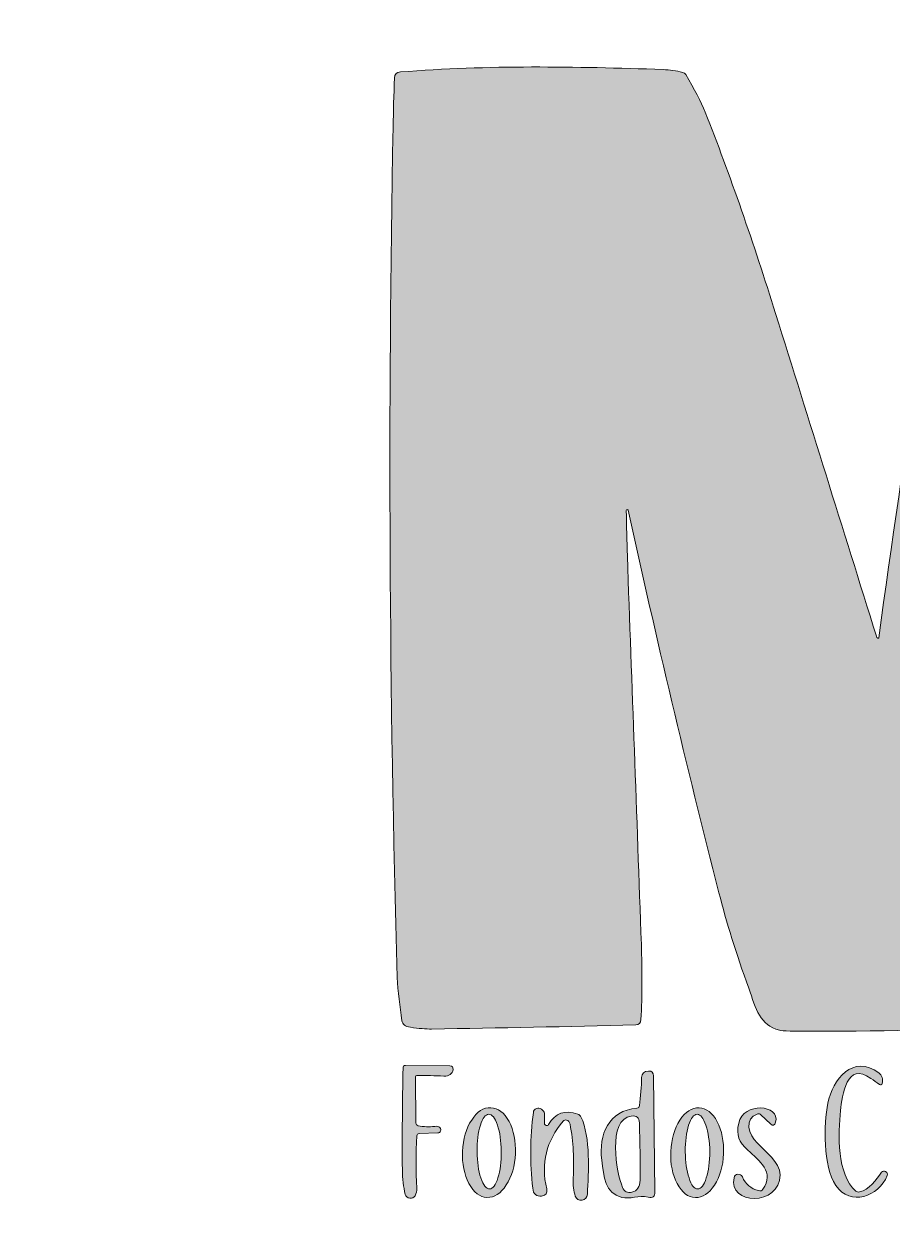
# Model space of a CAD drawing. Header units: millimetres. Extents: x 6 to 133, y 303 to 393.
# Drawn here: x 71.83 to 76.24, y 318.67 to 324.78 of the extents above; entities that cross this region are included whole.
import ezdxf

# ---------------------------------------------------------------- set-up
doc = ezdxf.new("R2010")
doc.units = ezdxf.units.MM
doc.header["$MEASUREMENT"] = 0

# ---------------------------------------------------------------- blocks, each defined once
blk = doc.blocks.new('block 2')
at = {"color": 188, "lineweight": 35, "true_color": 0x161224}
blk.add_open_spline([(21.4184, 393.1407), (21.4184, 393.1407), (6.4183, 303.1407), (6.4183, 303.1407), (6.4183, 303.1407), (118.7994, 303.1407), (118.7994, 303.1407), (118.7994, 303.1407), (133.0232, 388.4831), (133.0232, 388.4831), (133.3864, 390.6622), (131.9143, 392.7231), (129.7352, 393.0863), (129.5179, 393.1225), (129.298, 393.1407), (129.0776, 393.1407), (129.0776, 393.1407), (21.4184, 393.1407), (21.4184, 393.1407)], degree=3, knots=[0, 0, 0, 0, 1, 1, 1, 2, 2, 2, 3, 3, 3, 4, 4, 4, 5, 5, 5, 6, 6, 6, 6], dxfattribs=at)
blk = doc.blocks.new('block 135')
at = {"true_color": 0x000205}
h = blk.add_hatch(color=178, dxfattribs=at)
h.dxf.hatch_style = 2
edge = h.paths.add_edge_path()
edge.add_spline(control_points=[(77.2925, 322.5791), (77.2625, 322.4082), (77.2392, 322.2351), (77.2248, 322.0619), (77.1781, 321.5192), (77.1326, 320.9764), (77.0894, 320.4337), (77.0705, 320.1962), (77.0549, 319.9342), (76.985, 319.7067), (76.9828, 319.6978), (76.9761, 319.6923), (76.9662, 319.6923), (76.5921, 319.6734), (76.2181, 319.6645), (75.8429, 319.6645), (75.7375, 319.6645), (75.6776, 319.6656), (75.6631, 319.6701), (75.5643, 319.6956), (75.5455, 319.7744), (75.5077, 319.8832), (75.4445, 320.0585), (75.3934, 320.2206), (75.3568, 320.3671), (75.1914, 321.0131), (75.0382, 321.6601), (74.8962, 322.3094), (74.8951, 322.3116), (74.8929, 322.3127), (74.8906, 322.3127), (74.8884, 322.3116), (74.8862, 322.3105), (74.8862, 322.3083), (74.8873, 322.2295), (74.8895, 322.1529), (74.8917, 322.0774), (74.915, 321.4193), (74.9395, 320.7622), (74.9628, 320.104), (74.9672, 319.9742), (74.9672, 319.8477), (74.9606, 319.7234), (74.9606, 319.7056), (74.9517, 319.6967), (74.9339, 319.6967), (74.5876, 319.6878), (74.2424, 319.6812), (73.8984, 319.6756), (73.8695, 319.6756), (73.8329, 319.679), (73.7907, 319.6845), (73.7641, 319.6889), (73.7496, 319.7), (73.7474, 319.7178), (73.7385, 319.7911), (73.7252, 319.8654), (73.723, 319.9376), (73.6831, 321.3771), (73.6753, 322.8166), (73.703, 324.2562), (73.7041, 324.3328), (73.7064, 324.416), (73.7097, 324.5037), (73.7108, 324.5225), (73.7208, 324.5325), (73.7397, 324.5336), (74.1858, 324.5692), (74.6254, 324.5614), (75.0727, 324.5459), (75.1071, 324.5447), (75.1392, 324.5403), (75.1725, 324.5314), (75.1792, 324.5303), (75.1836, 324.5259), (75.1881, 324.5203), (75.2325, 324.446), (75.2658, 324.3827), (75.2869, 324.3294), (75.4123, 324.0131), (75.5344, 323.659), (75.6443, 323.3072), (75.8152, 322.7611), (75.985, 322.2162), (76.1559, 321.6701), (76.157, 321.6657), (76.1593, 321.6612), (76.1637, 321.6601), (76.1659, 321.6579), (76.167, 321.659), (76.1681, 321.6612), (76.298, 322.6169), (76.4434, 323.5703), (76.6321, 324.5137), (76.6376, 324.5403), (76.6465, 324.5636), (76.6587, 324.5836), (76.6631, 324.5903), (76.6676, 324.5936), (76.6754, 324.5947), (77.1093, 324.6757), (77.5144, 324.6602), (77.9373, 324.6446), (78.0017, 324.6424), (78.0905, 324.6424), (78.1127, 324.5592), (78.1915, 324.2639), (78.2548, 323.9976), (78.3003, 323.7589), (78.5045, 322.7112), (78.6765, 321.659), (78.833, 320.6035), (78.8341, 320.6002), (78.8352, 320.5991), (78.8386, 320.6013), (78.8397, 320.6024), (78.8408, 320.6035), (78.8419, 320.6046), (78.843, 320.6046), (78.843, 320.6046), (78.843, 320.6046), (78.843, 320.9487), (78.8508, 321.2916), (78.8641, 321.6357), (78.8652, 321.6457), (78.8707, 321.6512), (78.8807, 321.6512), (78.8807, 321.6512), (80.115, 321.6457), (80.115, 321.6457), (80.1238, 321.6457), (80.1272, 321.6424), (80.1272, 321.6346), (80.1272, 321.6346), (80.1838, 319.6612), (80.1838, 319.6612), (80.1838, 319.659), (80.1827, 319.6579), (80.1804, 319.6579), (79.7598, 319.649), (79.338, 319.6468), (78.9151, 319.6501), (78.8796, 319.6501), (78.8408, 319.6745), (78.7953, 319.6756), (78.6399, 319.679), (78.4579, 319.6679), (78.3302, 319.6679), (78.1549, 319.6679), (77.9784, 319.6723), (77.803, 319.6812), (77.7664, 319.6834), (77.7309, 319.6912), (77.6965, 319.7056), (77.6909, 319.7078), (77.6854, 319.7123), (77.6832, 319.7189), (77.6576, 319.78), (77.6421, 319.8343), (77.6332, 319.8843), (77.5844, 320.1906), (77.5355, 320.5469), (77.4967, 320.891), (77.4345, 321.4537), (77.3679, 322.0164), (77.2991, 322.5791), (77.2969, 322.5958), (77.2947, 322.5958), (77.2925, 322.5791)], knot_values=[0, 0, 0, 0, 1, 1, 1, 2, 2, 2, 3, 3, 3, 4, 4, 4, 5, 5, 5, 6, 6, 6, 7, 7, 7, 8, 8, 8, 9, 9, 9, 10, 10, 10, 11, 11, 11, 12, 12, 12, 13, 13, 13, 14, 14, 14, 15, 15, 15, 16, 16, 16, 17, 17, 17, 18, 18, 18, 19, 19, 19, 20, 20, 20, 21, 21, 21, 22, 22, 22, 23, 23, 23, 24, 24, 24, 25, 25, 25, 26, 26, 26, 27, 27, 27, 28, 28, 28, 29, 29, 29, 30, 30, 30, 31, 31, 31, 32, 32, 32, 33, 33, 33, 34, 34, 34, 35, 35, 35, 36, 36, 36, 37, 37, 37, 38, 38, 38, 39, 39, 39, 40, 40, 40, 41, 41, 41, 42, 42, 42, 43, 43, 43, 44, 44, 44, 45, 45, 45, 46, 46, 46, 47, 47, 47, 48, 48, 48, 49, 49, 49, 50, 50, 50, 51, 51, 51, 52, 52, 52, 53, 53, 53, 54, 54, 54, 55, 55, 55, 56, 56, 56, 56], degree=3, periodic=1)
at = {"lineweight": 0}
blk.add_open_spline([(77.2925, 322.5791), (77.2625, 322.4082), (77.2392, 322.2351), (77.2248, 322.0619), (77.1781, 321.5192), (77.1326, 320.9764), (77.0894, 320.4337), (77.0705, 320.1962), (77.0549, 319.9342), (76.985, 319.7067), (76.9828, 319.6978), (76.9761, 319.6923), (76.9662, 319.6923), (76.5921, 319.6734), (76.2181, 319.6645), (75.8429, 319.6645), (75.7375, 319.6645), (75.6776, 319.6656), (75.6631, 319.6701), (75.5643, 319.6956), (75.5455, 319.7744), (75.5077, 319.8832), (75.4445, 320.0585), (75.3934, 320.2206), (75.3568, 320.3671), (75.1914, 321.0131), (75.0382, 321.6601), (74.8962, 322.3094), (74.8951, 322.3116), (74.8929, 322.3127), (74.8906, 322.3127), (74.8884, 322.3116), (74.8862, 322.3105), (74.8862, 322.3083), (74.8873, 322.2295), (74.8895, 322.1529), (74.8917, 322.0774), (74.915, 321.4193), (74.9395, 320.7622), (74.9628, 320.104), (74.9672, 319.9742), (74.9672, 319.8477), (74.9606, 319.7234), (74.9606, 319.7056), (74.9517, 319.6967), (74.9339, 319.6967), (74.5876, 319.6878), (74.2424, 319.6812), (73.8984, 319.6756), (73.8695, 319.6756), (73.8329, 319.679), (73.7907, 319.6845), (73.7641, 319.6889), (73.7496, 319.7), (73.7474, 319.7178), (73.7385, 319.7911), (73.7252, 319.8654), (73.723, 319.9376), (73.6831, 321.3771), (73.6753, 322.8166), (73.703, 324.2562), (73.7041, 324.3328), (73.7064, 324.416), (73.7097, 324.5037), (73.7108, 324.5225), (73.7208, 324.5325), (73.7397, 324.5336), (74.1858, 324.5692), (74.6254, 324.5614), (75.0727, 324.5459), (75.1071, 324.5447), (75.1392, 324.5403), (75.1725, 324.5314), (75.1792, 324.5303), (75.1836, 324.5259), (75.1881, 324.5203), (75.2325, 324.446), (75.2658, 324.3827), (75.2869, 324.3294), (75.4123, 324.0131), (75.5344, 323.659), (75.6443, 323.3072), (75.8152, 322.7611), (75.985, 322.2162), (76.1559, 321.6701), (76.157, 321.6657), (76.1593, 321.6612), (76.1637, 321.6601), (76.1659, 321.6579), (76.167, 321.659), (76.1681, 321.6612), (76.298, 322.6169), (76.4434, 323.5703), (76.6321, 324.5137), (76.6376, 324.5403), (76.6465, 324.5636), (76.6587, 324.5836), (76.6631, 324.5903), (76.6676, 324.5936), (76.6754, 324.5947), (77.1093, 324.6757), (77.5144, 324.6602), (77.9373, 324.6446), (78.0017, 324.6424), (78.0905, 324.6424), (78.1127, 324.5592), (78.1915, 324.2639), (78.2548, 323.9976), (78.3003, 323.7589), (78.5045, 322.7112), (78.6765, 321.659), (78.833, 320.6035), (78.8341, 320.6002), (78.8352, 320.5991), (78.8386, 320.6013), (78.8397, 320.6024), (78.8408, 320.6035), (78.8419, 320.6046), (78.843, 320.6046), (78.843, 320.6046), (78.843, 320.6046), (78.843, 320.9487), (78.8508, 321.2916), (78.8641, 321.6357), (78.8652, 321.6457), (78.8707, 321.6512), (78.8807, 321.6512), (78.8807, 321.6512), (80.115, 321.6457), (80.115, 321.6457), (80.1238, 321.6457), (80.1272, 321.6424), (80.1272, 321.6346), (80.1272, 321.6346), (80.1838, 319.6612), (80.1838, 319.6612), (80.1838, 319.659), (80.1827, 319.6579), (80.1804, 319.6579), (79.7598, 319.649), (79.338, 319.6468), (78.9151, 319.6501), (78.8796, 319.6501), (78.8408, 319.6745), (78.7953, 319.6756), (78.6399, 319.679), (78.4579, 319.6679), (78.3302, 319.6679), (78.1549, 319.6679), (77.9784, 319.6723), (77.803, 319.6812), (77.7664, 319.6834), (77.7309, 319.6912), (77.6965, 319.7056), (77.6909, 319.7078), (77.6854, 319.7123), (77.6832, 319.7189), (77.6576, 319.78), (77.6421, 319.8343), (77.6332, 319.8843), (77.5844, 320.1906), (77.5355, 320.5469), (77.4967, 320.891), (77.4345, 321.4537), (77.3679, 322.0164), (77.2991, 322.5791), (77.2969, 322.5958), (77.2947, 322.5958), (77.2925, 322.5791)], degree=3, knots=[0, 0, 0, 0, 1, 1, 1, 2, 2, 2, 3, 3, 3, 4, 4, 4, 5, 5, 5, 6, 6, 6, 7, 7, 7, 8, 8, 8, 9, 9, 9, 10, 10, 10, 11, 11, 11, 12, 12, 12, 13, 13, 13, 14, 14, 14, 15, 15, 15, 16, 16, 16, 17, 17, 17, 18, 18, 18, 19, 19, 19, 20, 20, 20, 21, 21, 21, 22, 22, 22, 23, 23, 23, 24, 24, 24, 25, 25, 25, 26, 26, 26, 27, 27, 27, 28, 28, 28, 29, 29, 29, 30, 30, 30, 31, 31, 31, 32, 32, 32, 33, 33, 33, 34, 34, 34, 35, 35, 35, 36, 36, 36, 37, 37, 37, 38, 38, 38, 39, 39, 39, 40, 40, 40, 41, 41, 41, 42, 42, 42, 43, 43, 43, 44, 44, 44, 45, 45, 45, 46, 46, 46, 47, 47, 47, 48, 48, 48, 49, 49, 49, 50, 50, 50, 51, 51, 51, 52, 52, 52, 53, 53, 53, 54, 54, 54, 55, 55, 55, 56, 56, 56, 56], dxfattribs=at)
blk = doc.blocks.new('block 134')
blk.add_blockref('block 135', (0, 0))

msp = doc.modelspace()

# ---------------------------------------------------------------- hatches: boundary and pattern name
at = {"true_color": 0x000205}
h = msp.add_hatch(color=178, dxfattribs=at)
h.dxf.hatch_style = 2
edge = h.paths.add_edge_path()
edge.add_spline(control_points=[(76.0705, 318.8488), (76.1193, 318.8587), (76.1537, 318.9131), (76.1814, 318.9486), (76.1881, 318.9553), (76.1948, 318.9564), (76.2025, 318.952), (76.2114, 318.9475), (76.2136, 318.9409), (76.2103, 318.932), (76.1681, 318.8243), (76.0216, 318.7744), (75.9506, 318.8809), (75.8829, 318.9819), (75.8884, 319.1906), (75.9095, 319.2994), (75.9328, 319.4192), (76.0383, 319.5502), (76.1681, 319.4536), (76.1848, 319.4403), (76.1903, 319.4226), (76.1848, 319.3993), (76.1826, 319.3915), (76.1781, 319.3893), (76.1715, 319.3948), (76.1559, 319.4048), (76.1426, 319.4148), (76.1282, 319.4248), (76.005, 319.5169), (75.9817, 319.336), (75.9739, 319.2627), (75.9606, 319.1429), (75.955, 318.9375), (76.0516, 318.8532), (76.0571, 318.8488), (76.0638, 318.8476), (76.0705, 318.8488)], knot_values=[0, 0, 0, 0, 1, 1, 1, 2, 2, 2, 3, 3, 3, 4, 4, 4, 5, 5, 5, 6, 6, 6, 7, 7, 7, 8, 8, 8, 9, 9, 9, 10, 10, 10, 11, 11, 11, 12, 12, 12, 12], degree=3, periodic=1)
h = msp.add_hatch(color=178, dxfattribs=at)
h.dxf.hatch_style = 2
edge = h.paths.add_edge_path()
edge.add_spline(control_points=[(73.8162, 319.4326), (73.8162, 319.4326), (73.8185, 319.1984), (73.8185, 319.1984), (73.8185, 319.1917), (73.8229, 319.1873), (73.8296, 319.1851), (73.8584, 319.1795), (73.8862, 319.1784), (73.9139, 319.1817), (73.925, 319.1839), (73.9339, 319.1817), (73.9394, 319.1751), (73.945, 319.1706), (73.9461, 319.1651), (73.9439, 319.1584), (73.9406, 319.1518), (73.9361, 319.1484), (73.9295, 319.1484), (73.9295, 319.1484), (73.8362, 319.1451), (73.8362, 319.1451), (73.8273, 319.1451), (73.824, 319.1407), (73.8229, 319.1329), (73.8185, 319.043), (73.8185, 318.9553), (73.8229, 318.8687), (73.824, 318.8543), (73.8207, 318.841), (73.814, 318.8299), (73.8085, 318.8199), (73.7996, 318.8155), (73.7874, 318.8166), (73.7752, 318.8188), (73.7674, 318.8254), (73.7641, 318.8365), (73.7552, 318.8743), (73.7496, 318.9153), (73.7496, 318.9609), (73.7485, 319.1329), (73.7496, 319.306), (73.753, 319.4781), (73.753, 319.4869), (73.7574, 319.4914), (73.7663, 319.4914), (73.7663, 319.4914), (73.9905, 319.4892), (73.9905, 319.4892), (74.0027, 319.4892), (74.0083, 319.4825), (74.0071, 319.4703), (74.0038, 319.447), (73.9883, 319.4359), (73.9594, 319.437), (73.915, 319.4392), (73.8695, 319.4403), (73.8229, 319.4403), (73.8185, 319.4403), (73.8151, 319.4381), (73.8162, 319.4326)], knot_values=[0, 0, 0, 0, 1, 1, 1, 2, 2, 2, 3, 3, 3, 4, 4, 4, 5, 5, 5, 6, 6, 6, 7, 7, 7, 8, 8, 8, 9, 9, 9, 10, 10, 10, 11, 11, 11, 12, 12, 12, 13, 13, 13, 14, 14, 14, 15, 15, 15, 16, 16, 16, 17, 17, 17, 18, 18, 18, 19, 19, 19, 20, 20, 20, 20], degree=3, periodic=1)
h = msp.add_hatch(color=178, dxfattribs=at)
h.dxf.hatch_style = 2
edge = h.paths.add_edge_path()
edge.add_spline(control_points=[(74.9528, 319.2872), (74.9583, 319.3316), (74.965, 319.3848), (74.9639, 319.4292), (74.9639, 319.4514), (74.9761, 319.4625), (74.9994, 319.4625), (75.016, 319.4625), (75.0249, 319.4548), (75.0249, 319.4381), (75.0249, 319.4381), (75.0316, 318.8499), (75.0316, 318.8499), (75.0327, 318.8254), (75.0205, 318.8166), (74.9972, 318.8221), (74.9495, 318.8343), (74.9051, 318.8099), (74.8629, 318.821), (74.7774, 318.8432), (74.7719, 318.9253), (74.7619, 319.0108), (74.7452, 319.1384), (74.7952, 319.2627), (74.9406, 319.2738), (74.9483, 319.275), (74.9528, 319.2794), (74.9528, 319.2872)], knot_values=[0, 0, 0, 0, 1, 1, 1, 2, 2, 2, 3, 3, 3, 4, 4, 4, 5, 5, 5, 6, 6, 6, 7, 7, 7, 8, 8, 8, 9, 9, 9, 9], degree=3, periodic=1)
edge = h.paths.add_edge_path()
edge.add_spline(control_points=[(74.9117, 319.2339), (74.7885, 319.2195), (74.8362, 318.942), (74.8673, 318.8721), (74.8762, 318.8499), (74.8929, 318.8421), (74.915, 318.8476), (74.9417, 318.8543), (74.9561, 318.8743), (74.9561, 318.9087), (74.9572, 318.9997), (74.9561, 319.0963), (74.9528, 319.1995), (74.9517, 319.2261), (74.9384, 319.2372), (74.9117, 319.2339)], knot_values=[0, 0, 0, 0, 1, 1, 1, 2, 2, 2, 3, 3, 3, 4, 4, 4, 5, 5, 5, 5], degree=3, periodic=1)
h = msp.add_hatch(color=178, dxfattribs=at)
h.dxf.hatch_style = 2
edge = h.paths.add_edge_path()
edge.add_spline(control_points=[(74.1792, 318.821), (74.1426, 318.8221), (74.1115, 318.8465), (74.0871, 318.892), (74.0638, 318.9375), (74.0527, 318.9919), (74.0549, 319.0541), (74.0582, 319.1173), (74.0726, 319.1706), (74.1015, 319.2139), (74.1292, 319.2572), (74.1614, 319.2783), (74.1992, 319.2761), (74.2358, 319.275), (74.2669, 319.2516), (74.2913, 319.2061), (74.3157, 319.1606), (74.3257, 319.1063), (74.3235, 319.043), (74.3212, 318.9797), (74.3057, 318.9276), (74.2769, 318.8843), (74.2491, 318.8399), (74.2169, 318.8199), (74.1792, 318.821)], knot_values=[0, 0, 0, 0, 1, 1, 1, 2, 2, 2, 3, 3, 3, 4, 4, 4, 5, 5, 5, 6, 6, 6, 7, 7, 7, 8, 8, 8, 8], degree=3, periodic=1)
edge = h.paths.add_edge_path()
edge.add_spline(control_points=[(74.1925, 318.8643), (74.2091, 318.8643), (74.2236, 318.8832), (74.2347, 318.9209), (74.2469, 318.9575), (74.2524, 319.0019), (74.2513, 319.0541), (74.2513, 319.1074), (74.2447, 319.1518), (74.2325, 319.1884), (74.2202, 319.225), (74.2047, 319.2439), (74.1881, 319.2428), (74.1714, 319.2428), (74.157, 319.2239), (74.1459, 319.1873), (74.1337, 319.1506), (74.1281, 319.1051), (74.1292, 319.053), (74.1292, 319.0008), (74.1359, 318.9564), (74.1481, 318.9198), (74.1603, 318.8832), (74.1759, 318.8643), (74.1925, 318.8643)], knot_values=[0, 0, 0, 0, 1, 1, 1, 2, 2, 2, 3, 3, 3, 4, 4, 4, 5, 5, 5, 6, 6, 6, 7, 7, 7, 8, 8, 8, 8], degree=3, periodic=1)
h = msp.add_hatch(color=178, dxfattribs=at)
h.dxf.hatch_style = 2
edge = h.paths.add_edge_path()
edge.add_spline(control_points=[(74.4711, 319.1973), (74.4711, 319.1917), (74.4733, 319.1884), (74.48, 319.1862), (74.4855, 319.1851), (74.4888, 319.1862), (74.4922, 319.1917), (74.5266, 319.2494), (74.5754, 319.2672), (74.6398, 319.2439), (74.6476, 319.2417), (74.652, 319.2361), (74.6564, 319.2294), (74.7053, 319.1262), (74.6953, 318.9464), (74.6886, 318.8377), (74.6875, 318.8199), (74.6786, 318.8099), (74.662, 318.8077), (74.6453, 318.8055), (74.6342, 318.8121), (74.6276, 318.8277), (74.6187, 318.8532), (74.6143, 318.8832), (74.6165, 318.9198), (74.6231, 319.0108), (74.6176, 319.1029), (74.6009, 319.1928), (74.5987, 319.2039), (74.5932, 319.2106), (74.5832, 319.2139), (74.5765, 319.215), (74.571, 319.2139), (74.5665, 319.2084), (74.48, 319.1085), (74.4522, 318.9942), (74.4822, 318.8643), (74.4866, 318.8432), (74.4789, 318.831), (74.4567, 318.8277), (74.43, 318.8243), (74.4145, 318.8377), (74.4112, 318.8676), (74.3967, 318.9964), (74.3978, 319.1251), (74.4145, 319.2516), (74.4156, 319.2616), (74.4211, 319.2683), (74.43, 319.2716), (74.4389, 319.275), (74.4478, 319.2738), (74.4555, 319.2683), (74.4555, 319.2683), (74.4622, 319.2627), (74.4622, 319.2627), (74.4678, 319.2572), (74.4711, 319.2516), (74.4711, 319.2439), (74.4711, 319.2439), (74.4711, 319.1973), (74.4711, 319.1973)], knot_values=[0, 0, 0, 0, 1, 1, 1, 2, 2, 2, 3, 3, 3, 4, 4, 4, 5, 5, 5, 6, 6, 6, 7, 7, 7, 8, 8, 8, 9, 9, 9, 10, 10, 10, 11, 11, 11, 12, 12, 12, 13, 13, 13, 14, 14, 14, 15, 15, 15, 16, 16, 16, 17, 17, 17, 18, 18, 18, 19, 19, 19, 20, 20, 20, 20], degree=3, periodic=1)
h = msp.add_hatch(color=178, dxfattribs=at)
h.dxf.hatch_style = 2
edge = h.paths.add_edge_path()
edge.add_spline(control_points=[(75.2369, 318.821), (75.1992, 318.8221), (75.1692, 318.8454), (75.1448, 318.8909), (75.1204, 318.9364), (75.1093, 318.9908), (75.1126, 319.0541), (75.1148, 319.1162), (75.1304, 319.1695), (75.1581, 319.2128), (75.1859, 319.2561), (75.2192, 319.2772), (75.2558, 319.2761), (75.2924, 319.2738), (75.3235, 319.2505), (75.3479, 319.205), (75.3712, 319.1595), (75.3823, 319.1051), (75.3801, 319.043), (75.3768, 318.9797), (75.3623, 318.9264), (75.3335, 318.8832), (75.3057, 318.8399), (75.2735, 318.8188), (75.2369, 318.821)], knot_values=[0, 0, 0, 0, 1, 1, 1, 2, 2, 2, 3, 3, 3, 4, 4, 4, 5, 5, 5, 6, 6, 6, 7, 7, 7, 8, 8, 8, 8], degree=3, periodic=1)
edge = h.paths.add_edge_path()
edge.add_spline(control_points=[(75.2491, 318.8643), (75.2658, 318.8643), (75.2802, 318.8832), (75.2924, 318.9198), (75.3046, 318.9575), (75.3102, 319.0019), (75.3102, 319.0541), (75.3091, 319.1063), (75.3024, 319.1506), (75.2902, 319.1873), (75.278, 319.2239), (75.2636, 319.2428), (75.2458, 319.2428), (75.2292, 319.2428), (75.2147, 319.2239), (75.2025, 319.1873), (75.1914, 319.1495), (75.1848, 319.1051), (75.1859, 319.053), (75.1859, 319.0008), (75.1925, 318.9564), (75.2047, 318.9198), (75.2169, 318.8821), (75.2314, 318.8643), (75.2491, 318.8643)], knot_values=[0, 0, 0, 0, 1, 1, 1, 2, 2, 2, 3, 3, 3, 4, 4, 4, 5, 5, 5, 6, 6, 6, 7, 7, 7, 8, 8, 8, 8], degree=3, periodic=1)
h = msp.add_hatch(color=178, dxfattribs=at)
h.dxf.hatch_style = 2
edge = h.paths.add_edge_path()
edge.add_spline(control_points=[(75.5532, 319.245), (75.4811, 319.2228), (75.5088, 319.1373), (75.5499, 319.0974), (75.591, 319.0552), (75.6665, 318.9997), (75.6665, 318.9364), (75.6676, 318.7722), (75.3979, 318.7844), (75.4334, 318.9209), (75.4356, 318.932), (75.4423, 318.9375), (75.4522, 318.9387), (75.4633, 318.9387), (75.4711, 318.9353), (75.4756, 318.9253), (75.4911, 318.8887), (75.5188, 318.8654), (75.5577, 318.8554), (75.5666, 318.8521), (75.5743, 318.8554), (75.5799, 318.8632), (75.6409, 318.9486), (75.561, 319.0075), (75.5033, 319.0607), (75.4567, 319.104), (75.4434, 319.1362), (75.4567, 319.1973), (75.4811, 319.3083), (75.6676, 319.2916), (75.6443, 319.2028), (75.6387, 319.1851), (75.6298, 319.1828), (75.6176, 319.195), (75.6176, 319.195), (75.5699, 319.2405), (75.5699, 319.2405), (75.5655, 319.2461), (75.5599, 319.2472), (75.5532, 319.245)], knot_values=[0, 0, 0, 0, 1, 1, 1, 2, 2, 2, 3, 3, 3, 4, 4, 4, 5, 5, 5, 6, 6, 6, 7, 7, 7, 8, 8, 8, 9, 9, 9, 10, 10, 10, 11, 11, 11, 12, 12, 12, 13, 13, 13, 13], degree=3, periodic=1)

# ---------------------------------------------------------------- linework, layer by layer
at = {"lineweight": 0}
for points, knots in [([(76.0705, 318.8488), (76.1193, 318.8587), (76.1537, 318.9131), (76.1814, 318.9486), (76.1881, 318.9553), (76.1948, 318.9564), (76.2025, 318.952), (76.2114, 318.9475), (76.2136, 318.9409), (76.2103, 318.932), (76.1681, 318.8243), (76.0216, 318.7744), (75.9506, 318.8809), (75.8829, 318.9819), (75.8884, 319.1906), (75.9095, 319.2994), (75.9328, 319.4192), (76.0383, 319.5502), (76.1681, 319.4536), (76.1848, 319.4403), (76.1903, 319.4226), (76.1848, 319.3993), (76.1826, 319.3915), (76.1781, 319.3893), (76.1715, 319.3948), (76.1559, 319.4048), (76.1426, 319.4148), (76.1282, 319.4248), (76.005, 319.5169), (75.9817, 319.336), (75.9739, 319.2627), (75.9606, 319.1429), (75.955, 318.9375), (76.0516, 318.8532), (76.0571, 318.8488), (76.0638, 318.8476), (76.0705, 318.8488)], [0, 0, 0, 0, 1, 1, 1, 2, 2, 2, 3, 3, 3, 4, 4, 4, 5, 5, 5, 6, 6, 6, 7, 7, 7, 8, 8, 8, 9, 9, 9, 10, 10, 10, 11, 11, 11, 12, 12, 12, 12]), ([(73.8162, 319.4326), (73.8162, 319.4326), (73.8185, 319.1984), (73.8185, 319.1984), (73.8185, 319.1917), (73.8229, 319.1873), (73.8296, 319.1851), (73.8584, 319.1795), (73.8862, 319.1784), (73.9139, 319.1817), (73.925, 319.1839), (73.9339, 319.1817), (73.9394, 319.1751), (73.945, 319.1706), (73.9461, 319.1651), (73.9439, 319.1584), (73.9406, 319.1518), (73.9361, 319.1484), (73.9295, 319.1484), (73.9295, 319.1484), (73.8362, 319.1451), (73.8362, 319.1451), (73.8273, 319.1451), (73.824, 319.1407), (73.8229, 319.1329), (73.8185, 319.043), (73.8185, 318.9553), (73.8229, 318.8687), (73.824, 318.8543), (73.8207, 318.841), (73.814, 318.8299), (73.8085, 318.8199), (73.7996, 318.8155), (73.7874, 318.8166), (73.7752, 318.8188), (73.7674, 318.8254), (73.7641, 318.8365), (73.7552, 318.8743), (73.7496, 318.9153), (73.7496, 318.9609), (73.7485, 319.1329), (73.7496, 319.306), (73.753, 319.4781), (73.753, 319.4869), (73.7574, 319.4914), (73.7663, 319.4914), (73.7663, 319.4914), (73.9905, 319.4892), (73.9905, 319.4892), (74.0027, 319.4892), (74.0083, 319.4825), (74.0071, 319.4703), (74.0038, 319.447), (73.9883, 319.4359), (73.9594, 319.437), (73.915, 319.4392), (73.8695, 319.4403), (73.8229, 319.4403), (73.8185, 319.4403), (73.8151, 319.4381), (73.8162, 319.4326)], [0, 0, 0, 0, 1, 1, 1, 2, 2, 2, 3, 3, 3, 4, 4, 4, 5, 5, 5, 6, 6, 6, 7, 7, 7, 8, 8, 8, 9, 9, 9, 10, 10, 10, 11, 11, 11, 12, 12, 12, 13, 13, 13, 14, 14, 14, 15, 15, 15, 16, 16, 16, 17, 17, 17, 18, 18, 18, 19, 19, 19, 20, 20, 20, 20]), ([(74.9528, 319.2872), (74.9583, 319.3316), (74.965, 319.3848), (74.9639, 319.4292), (74.9639, 319.4514), (74.9761, 319.4625), (74.9994, 319.4625), (75.016, 319.4625), (75.0249, 319.4548), (75.0249, 319.4381), (75.0249, 319.4381), (75.0316, 318.8499), (75.0316, 318.8499), (75.0327, 318.8254), (75.0205, 318.8166), (74.9972, 318.8221), (74.9495, 318.8343), (74.9051, 318.8099), (74.8629, 318.821), (74.7774, 318.8432), (74.7719, 318.9253), (74.7619, 319.0108), (74.7452, 319.1384), (74.7952, 319.2627), (74.9406, 319.2738), (74.9483, 319.275), (74.9528, 319.2794), (74.9528, 319.2872)], [0, 0, 0, 0, 1, 1, 1, 2, 2, 2, 3, 3, 3, 4, 4, 4, 5, 5, 5, 6, 6, 6, 7, 7, 7, 8, 8, 8, 9, 9, 9, 9]), ([(74.1792, 318.821), (74.1426, 318.8221), (74.1115, 318.8465), (74.0871, 318.892), (74.0638, 318.9375), (74.0527, 318.9919), (74.0549, 319.0541), (74.0582, 319.1173), (74.0726, 319.1706), (74.1015, 319.2139), (74.1292, 319.2572), (74.1614, 319.2783), (74.1992, 319.2761), (74.2358, 319.275), (74.2669, 319.2516), (74.2913, 319.2061), (74.3157, 319.1606), (74.3257, 319.1063), (74.3235, 319.043), (74.3212, 318.9797), (74.3057, 318.9276), (74.2769, 318.8843), (74.2491, 318.8399), (74.2169, 318.8199), (74.1792, 318.821)], [0, 0, 0, 0, 1, 1, 1, 2, 2, 2, 3, 3, 3, 4, 4, 4, 5, 5, 5, 6, 6, 6, 7, 7, 7, 8, 8, 8, 8]), ([(74.4711, 319.1973), (74.4711, 319.1917), (74.4733, 319.1884), (74.48, 319.1862), (74.4855, 319.1851), (74.4888, 319.1862), (74.4922, 319.1917), (74.5266, 319.2494), (74.5754, 319.2672), (74.6398, 319.2439), (74.6476, 319.2417), (74.652, 319.2361), (74.6564, 319.2294), (74.7053, 319.1262), (74.6953, 318.9464), (74.6886, 318.8377), (74.6875, 318.8199), (74.6786, 318.8099), (74.662, 318.8077), (74.6453, 318.8055), (74.6342, 318.8121), (74.6276, 318.8277), (74.6187, 318.8532), (74.6143, 318.8832), (74.6165, 318.9198), (74.6231, 319.0108), (74.6176, 319.1029), (74.6009, 319.1928), (74.5987, 319.2039), (74.5932, 319.2106), (74.5832, 319.2139), (74.5765, 319.215), (74.571, 319.2139), (74.5665, 319.2084), (74.48, 319.1085), (74.4522, 318.9942), (74.4822, 318.8643), (74.4866, 318.8432), (74.4789, 318.831), (74.4567, 318.8277), (74.43, 318.8243), (74.4145, 318.8377), (74.4112, 318.8676), (74.3967, 318.9964), (74.3978, 319.1251), (74.4145, 319.2516), (74.4156, 319.2616), (74.4211, 319.2683), (74.43, 319.2716), (74.4389, 319.275), (74.4478, 319.2738), (74.4555, 319.2683), (74.4555, 319.2683), (74.4622, 319.2627), (74.4622, 319.2627), (74.4678, 319.2572), (74.4711, 319.2516), (74.4711, 319.2439), (74.4711, 319.2439), (74.4711, 319.1973), (74.4711, 319.1973)], [0, 0, 0, 0, 1, 1, 1, 2, 2, 2, 3, 3, 3, 4, 4, 4, 5, 5, 5, 6, 6, 6, 7, 7, 7, 8, 8, 8, 9, 9, 9, 10, 10, 10, 11, 11, 11, 12, 12, 12, 13, 13, 13, 14, 14, 14, 15, 15, 15, 16, 16, 16, 17, 17, 17, 18, 18, 18, 19, 19, 19, 20, 20, 20, 20]), ([(75.2369, 318.821), (75.1992, 318.8221), (75.1692, 318.8454), (75.1448, 318.8909), (75.1204, 318.9364), (75.1093, 318.9908), (75.1126, 319.0541), (75.1148, 319.1162), (75.1304, 319.1695), (75.1581, 319.2128), (75.1859, 319.2561), (75.2192, 319.2772), (75.2558, 319.2761), (75.2924, 319.2738), (75.3235, 319.2505), (75.3479, 319.205), (75.3712, 319.1595), (75.3823, 319.1051), (75.3801, 319.043), (75.3768, 318.9797), (75.3623, 318.9264), (75.3335, 318.8832), (75.3057, 318.8399), (75.2735, 318.8188), (75.2369, 318.821)], [0, 0, 0, 0, 1, 1, 1, 2, 2, 2, 3, 3, 3, 4, 4, 4, 5, 5, 5, 6, 6, 6, 7, 7, 7, 8, 8, 8, 8]), ([(75.5532, 319.245), (75.4811, 319.2228), (75.5088, 319.1373), (75.5499, 319.0974), (75.591, 319.0552), (75.6665, 318.9997), (75.6665, 318.9364), (75.6676, 318.7722), (75.3979, 318.7844), (75.4334, 318.9209), (75.4356, 318.932), (75.4423, 318.9375), (75.4522, 318.9387), (75.4633, 318.9387), (75.4711, 318.9353), (75.4756, 318.9253), (75.4911, 318.8887), (75.5188, 318.8654), (75.5577, 318.8554), (75.5666, 318.8521), (75.5743, 318.8554), (75.5799, 318.8632), (75.6409, 318.9486), (75.561, 319.0075), (75.5033, 319.0607), (75.4567, 319.104), (75.4434, 319.1362), (75.4567, 319.1973), (75.4811, 319.3083), (75.6676, 319.2916), (75.6443, 319.2028), (75.6387, 319.1851), (75.6298, 319.1828), (75.6176, 319.195), (75.6176, 319.195), (75.5699, 319.2405), (75.5699, 319.2405), (75.5655, 319.2461), (75.5599, 319.2472), (75.5532, 319.245)], [0, 0, 0, 0, 1, 1, 1, 2, 2, 2, 3, 3, 3, 4, 4, 4, 5, 5, 5, 6, 6, 6, 7, 7, 7, 8, 8, 8, 9, 9, 9, 10, 10, 10, 11, 11, 11, 12, 12, 12, 13, 13, 13, 13]), ([(74.1925, 318.8643), (74.2091, 318.8643), (74.2236, 318.8832), (74.2347, 318.9209), (74.2469, 318.9575), (74.2524, 319.0019), (74.2513, 319.0541), (74.2513, 319.1074), (74.2447, 319.1518), (74.2325, 319.1884), (74.2202, 319.225), (74.2047, 319.2439), (74.1881, 319.2428), (74.1714, 319.2428), (74.157, 319.2239), (74.1459, 319.1873), (74.1337, 319.1506), (74.1281, 319.1051), (74.1292, 319.053), (74.1292, 319.0008), (74.1359, 318.9564), (74.1481, 318.9198), (74.1603, 318.8832), (74.1759, 318.8643), (74.1925, 318.8643)], [0, 0, 0, 0, 1, 1, 1, 2, 2, 2, 3, 3, 3, 4, 4, 4, 5, 5, 5, 6, 6, 6, 7, 7, 7, 8, 8, 8, 8]), ([(74.9117, 319.2339), (74.7885, 319.2195), (74.8362, 318.942), (74.8673, 318.8721), (74.8762, 318.8499), (74.8929, 318.8421), (74.915, 318.8476), (74.9417, 318.8543), (74.9561, 318.8743), (74.9561, 318.9087), (74.9572, 318.9997), (74.9561, 319.0963), (74.9528, 319.1995), (74.9517, 319.2261), (74.9384, 319.2372), (74.9117, 319.2339)], [0, 0, 0, 0, 1, 1, 1, 2, 2, 2, 3, 3, 3, 4, 4, 4, 5, 5, 5, 5]), ([(75.2491, 318.8643), (75.2658, 318.8643), (75.2802, 318.8832), (75.2924, 318.9198), (75.3046, 318.9575), (75.3102, 319.0019), (75.3102, 319.0541), (75.3091, 319.1063), (75.3024, 319.1506), (75.2902, 319.1873), (75.278, 319.2239), (75.2636, 319.2428), (75.2458, 319.2428), (75.2292, 319.2428), (75.2147, 319.2239), (75.2025, 319.1873), (75.1914, 319.1495), (75.1848, 319.1051), (75.1859, 319.053), (75.1859, 319.0008), (75.1925, 318.9564), (75.2047, 318.9198), (75.2169, 318.8821), (75.2314, 318.8643), (75.2491, 318.8643)], [0, 0, 0, 0, 1, 1, 1, 2, 2, 2, 3, 3, 3, 4, 4, 4, 5, 5, 5, 6, 6, 6, 7, 7, 7, 8, 8, 8, 8])]:
    msp.add_open_spline(points, degree=3, knots=knots, dxfattribs=at)

# ---------------------------------------------------------------- block references
for name in ['block 2', 'block 134']:
    msp.add_blockref(name, (0, 0))

doc.saveas('drawing.dxf')
